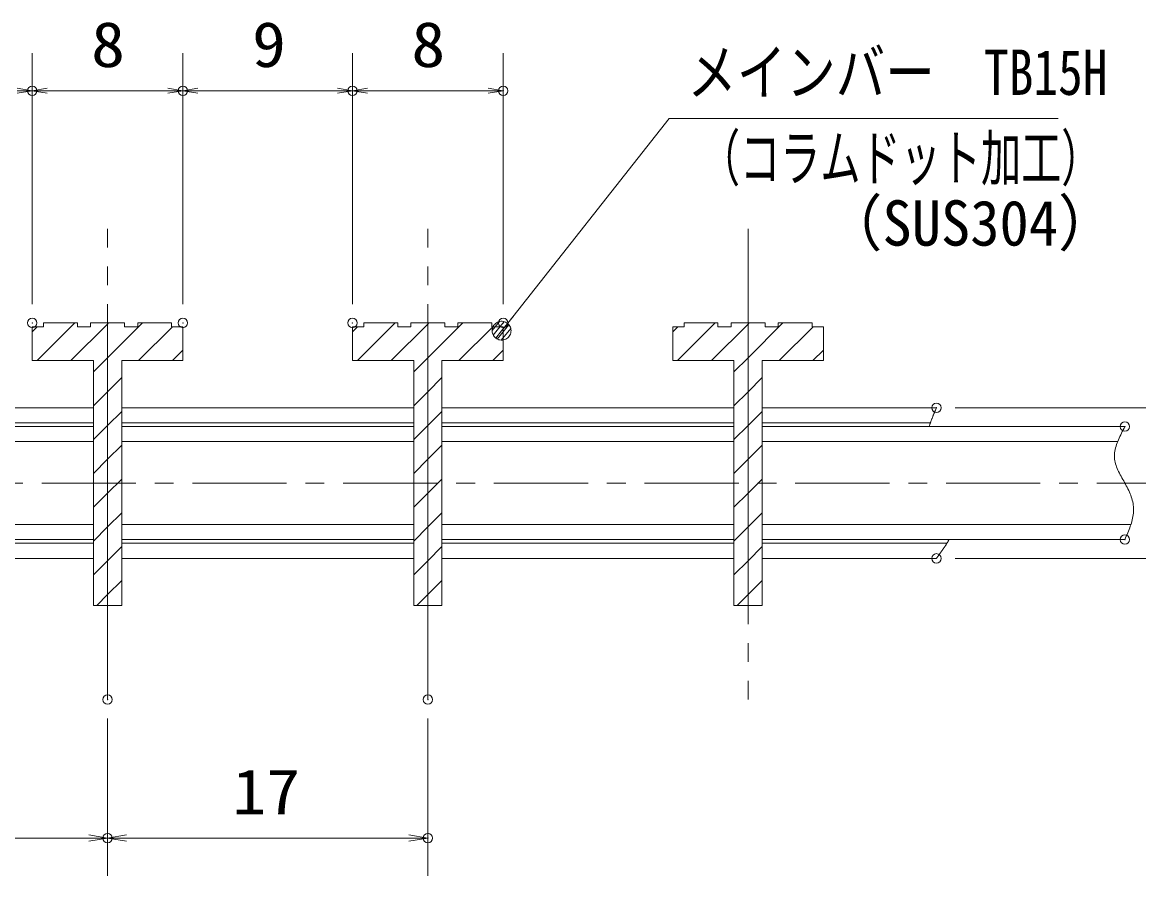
# Model space of a CAD drawing. Units: millimetres, scale not verified. Extents: x -1050 to 1050, y -742 to 742.
# Drawn here: x -518.1 to -221.8, y -423.1 to -196.5 of the extents above; entities that cross this region are included whole.
import ezdxf
from ezdxf.enums import TextEntityAlignment as Align

# ---------------------------------------------------------------- set-up
doc = ezdxf.new("R2010")
doc.units = ezdxf.units.MM
doc.header["$LTSCALE"] = 5
doc.header["$PDMODE"] = 32
doc.header["$PDSIZE"] = 2.5
doc.linetypes.add('CHAIN1', pattern=[8, 5, -1, 1, -1])
doc.linetypes.add('DOUBLE_CHAIN1', pattern=[8.8, 5, -1, 0.6, -0.6, 0.6, -1])
for name, color, linetype, lineweight in [('0-1_寸法注釈', 2, 'Continuous', 9), ('0-2_ハッチング', 4, 'Continuous', 9), ('0-3_想像線', 134, 'DOUBLE_CHAIN1', 9), ('0-4_0', 2, 'Continuous', 9), ('0-5_DEFPOINTS', 134, 'Continuous', 9), ('0-7_蓋', 5, 'Continuous', 9), ('0-9_中心線', 6, 'CHAIN1', 9)]:
    doc.layers.add(name, color=color, linetype=linetype, lineweight=lineweight)
doc.styles.add('ＭＳ ゴシック', font='')
doc.styles.get('ＭＳ ゴシック').set_extended_font_data('MS Gothic')

# ---------------------------------------------------------------- blocks, each defined once
blk = doc.blocks.new('_OPEN')
at = {"layer": '0-4_0'}
blk.add_line((0, 0), (-5, 0), dxfattribs=at)
blk.add_lwpolyline([(-5, 0.833), (0, 0), (-5, -0.833)], dxfattribs=at)
blk = doc.blocks.new('_Dot')
at = {"layer": '0-4_0'}
for p, q in [((-2.5, 0), (-5, 0)), ((2.445, 0.5), (-2.445, 0.5)), ((1.997, 1.5), (-1.997, 1.5)), ((2.289, -0.995), (-2.289, -0.995)), ((1.499, -1.995), (-1.499, -1.995))]:
    blk.add_line(p, q, dxfattribs=at)
for points in [[(2.5, 0), (2.48, 0.313), (2.421, 0.622), (2.324, 0.92), (2.191, 1.204), (2.023, 1.469), (1.822, 1.711), (1.594, 1.926), (1.34, 2.111), (1.064, 2.262), (0.773, 2.378), (0.468, 2.456), (0.157, 2.495), (-0.157, 2.495), (-0.468, 2.456), (-0.773, 2.378), (-1.064, 2.262), (-1.34, 2.111), (-1.594, 1.926), (-1.822, 1.711), (-2.023, 1.469), (-2.191, 1.204), (-2.324, 0.92), (-2.421, 0.622), (-2.48, 0.313), (-2.5, 0), (0, 0)], [(-2.5, 0), (-2.48, -0.313), (-2.421, -0.622), (-2.324, -0.92), (-2.191, -1.204), (-2.023, -1.469), (-1.822, -1.711), (-1.594, -1.926), (-1.34, -2.111), (-1.064, -2.262), (-0.773, -2.378), (-0.468, -2.456), (-0.157, -2.495), (0.157, -2.495), (0.468, -2.456), (0.773, -2.378), (1.064, -2.262), (1.34, -2.111), (1.594, -1.926), (1.822, -1.711), (2.023, -1.469), (2.191, -1.204), (2.324, -0.92), (2.421, -0.622), (2.48, -0.313), (2.5, 0), (0, 0)]]:
    blk.add_lwpolyline(points, close=True, dxfattribs=at)

msp = doc.modelspace()

# ---------------------------------------------------------------- linework, layer by layer
at = {"layer": '0-1_寸法注釈'}
for p, q in [((-515.45, -271.308), (-515.45, -204.636)), ((-475.45, -271.308), (-475.45, -204.636)), ((-430.45, -271.308), (-430.45, -204.636)), ((-390.45, -271.308), (-390.45, -204.636)), ((-511.45, -214.636), (-479.45, -214.636)), ((-471.45, -214.636), (-434.45, -214.636)), ((-426.45, -214.636), (-394.45, -214.636)), ((-270.45, -298.808), (-127.687, -298.808)), ((-270.45, -338.808), (-127.687, -338.808)), ((-495.45, -381.308), (-495.45, -423.069)), ((-495.45, -381.308), (-495.45, -423.069)), ((-410.45, -381.308), (-410.45, -423.069)), ((-575.45, -413.069), (-500.45, -413.069)), ((-490.45, -413.069), (-415.45, -413.069))]:
    msp.add_line(p, q, dxfattribs=at)
msp.add_lwpolyline([(-243.148, -222.031), (-346.355, -222.031), (-390.234, -277.584)], dxfattribs=at)
at = {"layer": '0-2_ハッチング'}
for p, q in [((-515.45, -278.627), (-514.131, -277.308)), ((-514.151, -286.308), (-504.151, -276.308)), ((-487.21, -286.308), (-478.21, -277.308)), ((-430.45, -278.627), (-429.131, -277.308)), ((-429.151, -286.308), (-419.151, -276.308)), ((-402.21, -286.308), (-393.21, -277.308)), ((-345.45, -278.627), (-344.131, -277.308)), ((-344.151, -286.308), (-334.151, -276.308)), ((-317.21, -286.308), (-308.21, -277.308)), ((-478.23, -286.308), (-475.45, -283.528)), ((-393.23, -286.308), (-390.45, -283.528)), ((-308.23, -286.308), (-305.45, -283.528)), ((-495.45, -312.508), (-491.7, -308.758)), ((-410.45, -312.508), (-406.7, -308.758)), ((-325.45, -312.508), (-321.7, -308.758)), ((-499.2, -316.258), (-495.45, -312.508)), ((-414.2, -316.258), (-410.45, -312.508)), ((-329.2, -316.258), (-325.45, -312.508)), ((-495.45, -321.489), (-491.7, -317.739)), ((-410.45, -321.489), (-406.7, -317.739)), ((-325.45, -321.489), (-321.7, -317.739)), ((-499.2, -325.239), (-495.45, -321.489)), ((-414.2, -325.239), (-410.45, -321.489)), ((-329.2, -325.239), (-325.45, -321.489)), ((-495.45, -330.469), (-491.7, -326.719)), ((-410.45, -330.469), (-406.7, -326.719)), ((-325.45, -330.469), (-321.7, -326.719)), ((-499.2, -334.219), (-495.45, -330.469)), ((-414.2, -334.219), (-410.45, -330.469)), ((-329.2, -334.219), (-325.45, -330.469)), ((-495.45, -339.449), (-491.7, -335.699)), ((-410.45, -339.449), (-406.7, -335.699)), ((-325.45, -339.449), (-321.7, -335.699)), ((-499.2, -343.199), (-495.45, -339.449)), ((-414.2, -343.199), (-410.45, -339.449)), ((-329.2, -343.199), (-325.45, -339.449))]:
    msp.add_line(p, q, dxfattribs=at)
for points in [[(-495.45, -276.308), (-499.95, -276.308), (-499.95, -277.308), (-503.45, -277.308), (-503.45, -276.308), (-512.45, -276.308), (-512.45, -277.308), (-515.45, -277.308), (-515.45, -286.308), (-499.2, -286.308), (-499.2, -351.308), (-495.45, -351.308)], [(-475.45, -277.308), (-478.45, -277.308), (-478.45, -276.308), (-487.45, -276.308), (-487.45, -277.308), (-490.95, -277.308), (-490.95, -276.308), (-495.45, -276.308), (-495.45, -351.308), (-491.7, -351.308), (-491.7, -286.308), (-475.45, -286.308)], [(-410.45, -276.308), (-414.95, -276.308), (-414.95, -277.308), (-418.45, -277.308), (-418.45, -276.308), (-427.45, -276.308), (-427.45, -277.308), (-430.45, -277.308), (-430.45, -286.308), (-414.2, -286.308), (-414.2, -351.308), (-410.45, -351.308)], [(-390.45, -277.308), (-393.45, -277.308), (-393.45, -276.308), (-402.45, -276.308), (-402.45, -277.308), (-405.95, -277.308), (-405.95, -276.308), (-410.45, -276.308), (-410.45, -351.308), (-406.7, -351.308), (-406.7, -286.308), (-390.45, -286.308)], [(-325.45, -276.308), (-329.95, -276.308), (-329.95, -277.308), (-333.45, -277.308), (-333.45, -276.308), (-342.45, -276.308), (-342.45, -277.308), (-345.45, -277.308), (-345.45, -286.308), (-329.2, -286.308), (-329.2, -351.308), (-325.45, -351.308)], [(-305.45, -277.308), (-308.45, -277.308), (-308.45, -276.308), (-317.45, -276.308), (-317.45, -277.308), (-320.95, -277.308), (-320.95, -276.308), (-325.45, -276.308), (-325.45, -351.308), (-321.7, -351.308), (-321.7, -286.308), (-305.45, -286.308)]]:
    msp.add_lwpolyline(points, close=True, dxfattribs=at)
for points in [[(-505.171, -286.308), (-495.45, -276.587), (-495.171, -276.308)], [(-499.2, -289.318), (-495.45, -285.568), (-486.191, -276.308)], [(-420.171, -286.308), (-410.45, -276.587), (-410.171, -276.308)], [(-414.2, -289.318), (-410.45, -285.568), (-401.191, -276.308)], [(-335.171, -286.308), (-325.45, -276.587), (-325.171, -276.308)], [(-329.2, -289.318), (-325.45, -285.568), (-316.191, -276.308)], [(-499.2, -298.298), (-495.45, -294.548), (-491.7, -290.798)], [(-414.2, -298.298), (-410.45, -294.548), (-406.7, -290.798)], [(-329.2, -298.298), (-325.45, -294.548), (-321.7, -290.798)], [(-499.2, -307.278), (-495.45, -303.528), (-491.7, -299.778)], [(-414.2, -307.278), (-410.45, -303.528), (-406.7, -299.778)], [(-329.2, -307.278), (-325.45, -303.528), (-321.7, -299.778)], [(-498.329, -351.308), (-495.45, -348.43), (-491.7, -344.68)], [(-413.329, -351.308), (-410.45, -348.43), (-406.7, -344.68)], [(-328.329, -351.308), (-325.45, -348.43), (-321.7, -344.68)]]:
    msp.add_lwpolyline(points, dxfattribs=at)
at = {"layer": '0-3_想像線'}
msp.add_line((-277.352, -303.683), (-277.392, -303.808), dxfattribs=at)
for points in [[(-275.45, -298.808), (-275.503, -298.933), (-275.556, -299.058), (-275.609, -299.182), (-275.662, -299.307), (-275.715, -299.432), (-275.768, -299.556), (-275.821, -299.681), (-275.874, -299.806), (-275.926, -299.931), (-275.978, -300.055), (-276.031, -300.18), (-276.083, -300.305), (-276.134, -300.43), (-276.186, -300.554), (-276.237, -300.679), (-276.288, -300.804), (-276.339, -300.929), (-276.39, -301.054), (-276.44, -301.179), (-276.49, -301.304), (-276.539, -301.429), (-276.588, -301.553), (-276.637, -301.678), (-276.686, -301.803), (-276.734, -301.928), (-276.781, -302.054), (-276.828, -302.179), (-276.875, -302.304), (-276.921, -302.429), (-276.967, -302.554), (-277.012, -302.679), (-277.056, -302.805), (-277.1, -302.93), (-277.144, -303.055), (-277.187, -303.181), (-277.229, -303.306), (-277.271, -303.432), (-277.312, -303.557), (-277.352, -303.683)], [(-225.45, -303.808), (-225.678, -304.246), (-225.905, -304.684), (-226.13, -305.122), (-226.35, -305.559), (-226.564, -305.996), (-226.772, -306.433), (-226.972, -306.869), (-227.162, -307.305), (-227.34, -307.74), (-227.507, -308.174), (-227.66, -308.607), (-227.798, -309.039), (-227.919, -309.47), (-228.022, -309.9), (-228.106, -310.329), (-228.17, -310.757), (-228.212, -311.183), (-228.23, -311.608), (-228.223, -312.031), (-228.191, -312.452), (-228.131, -312.872), (-228.045, -313.29), (-227.936, -313.707), (-227.804, -314.123), (-227.653, -314.538), (-227.484, -314.952), (-227.3, -315.365), (-227.102, -315.778), (-226.893, -316.191), (-226.675, -316.604), (-226.45, -317.018), (-226.22, -317.432), (-225.987, -317.847), (-225.753, -318.262), (-225.521, -318.679), (-225.292, -319.098), (-225.069, -319.517), (-224.851, -319.938), (-224.641, -320.361)], [(-224.641, -320.361), (-224.439, -320.784), (-224.248, -321.209), (-224.067, -321.635), (-223.898, -322.062), (-223.743, -322.49), (-223.602, -322.918), (-223.477, -323.348), (-223.369, -323.779), (-223.279, -324.21), (-223.209, -324.642), (-223.159, -325.074), (-223.131, -325.508), (-223.124, -325.941), (-223.139, -326.376), (-223.173, -326.81), (-223.225, -327.246), (-223.295, -327.681), (-223.382, -328.117), (-223.483, -328.554), (-223.598, -328.99), (-223.726, -329.427), (-223.865, -329.865), (-224.015, -330.302), (-224.174, -330.74), (-224.341, -331.178), (-224.516, -331.616), (-224.696, -332.054), (-224.88, -332.493), (-225.068, -332.931), (-225.258, -333.37), (-225.45, -333.808)], [(-272.1, -333.808), (-272.169, -333.933), (-272.239, -334.058), (-272.311, -334.182), (-272.383, -334.307), (-272.456, -334.432), (-272.531, -334.556), (-272.606, -334.681), (-272.682, -334.806), (-272.759, -334.931), (-272.838, -335.056), (-272.916, -335.18), (-272.996, -335.305), (-273.077, -335.43), (-273.158, -335.555), (-273.24, -335.68), (-273.323, -335.805), (-273.406, -335.93), (-273.491, -336.055), (-273.575, -336.18), (-273.661, -336.305), (-273.747, -336.43), (-273.833, -336.555), (-273.92, -336.68), (-274.008, -336.806), (-274.096, -336.931), (-274.184, -337.056), (-274.273, -337.181), (-274.362, -337.306), (-274.451, -337.431), (-274.541, -337.556), (-274.631, -337.682), (-274.721, -337.807), (-274.812, -337.932), (-274.903, -338.057), (-274.994, -338.182), (-275.085, -338.308), (-275.176, -338.433), (-275.267, -338.558), (-275.359, -338.683)], [(-275.359, -338.683), (-275.45, -338.808), (-275.45, -338.808)]]:
    msp.add_lwpolyline(points, dxfattribs=at)
at = {"layer": '0-5_DEFPOINTS'}
for p in [(-515.45, -214.636), (-475.45, -214.636), (-430.45, -214.636), (-390.45, -214.636), (-515.45, -276.308), (-475.45, -276.308), (-430.45, -276.308), (-390.45, -276.308), (-275.45, -298.808), (-225.45, -303.808), (-225.45, -333.808), (-275.45, -338.808), (-495.45, -376.308), (-410.45, -376.308), (-495.45, -413.069), (-410.45, -413.069)]:
    msp.add_point(p, dxfattribs=at)
at = {"layer": '0-7_蓋'}
for p, q in [((-515.45, -277.308), (-512.45, -277.308)), ((-515.45, -286.308), (-515.45, -277.308)), ((-512.45, -276.308), (-512.45, -277.308)), ((-512.45, -276.308), (-503.45, -276.308)), ((-503.45, -276.308), (-503.45, -277.308)), ((-503.45, -277.308), (-499.95, -277.308)), ((-499.95, -276.308), (-499.95, -277.308)), ((-490.95, -277.308), (-487.45, -277.308)), ((-487.45, -276.308), (-478.45, -276.308)), ((-487.45, -277.308), (-487.45, -276.308)), ((-478.45, -276.308), (-478.45, -277.308)), ((-478.45, -277.308), (-475.45, -277.308)), ((-475.45, -286.308), (-475.45, -277.308)), ((-430.45, -277.308), (-427.45, -277.308)), ((-430.45, -286.308), (-430.45, -277.308)), ((-427.45, -276.308), (-427.45, -277.308)), ((-427.45, -276.308), (-418.45, -276.308)), ((-418.45, -276.308), (-418.45, -277.308)), ((-418.45, -277.308), (-414.95, -277.308)), ((-414.95, -276.308), (-414.95, -277.308)), ((-405.95, -277.308), (-402.45, -277.308)), ((-402.45, -276.308), (-393.45, -276.308)), ((-402.45, -277.308), (-402.45, -276.308)), ((-393.45, -276.308), (-393.45, -277.308)), ((-393.45, -277.308), (-390.45, -277.308)), ((-390.45, -286.308), (-390.45, -277.308)), ((-345.45, -277.308), (-342.45, -277.308)), ((-345.45, -286.308), (-345.45, -277.308)), ((-342.45, -276.308), (-342.45, -277.308)), ((-342.45, -276.308), (-333.45, -276.308)), ((-333.45, -276.308), (-333.45, -277.308)), ((-333.45, -277.308), (-329.95, -277.308)), ((-329.95, -276.308), (-329.95, -277.308)), ((-320.95, -277.308), (-317.45, -277.308)), ((-317.45, -276.308), (-308.45, -276.308)), ((-317.45, -277.308), (-317.45, -276.308)), ((-308.45, -276.308), (-308.45, -277.308)), ((-308.45, -277.308), (-305.45, -277.308)), ((-305.45, -286.308), (-305.45, -277.308)), ((-515.45, -286.308), (-499.2, -286.308)), ((-499.2, -351.308), (-499.2, -286.308)), ((-491.7, -286.308), (-491.7, -351.308)), ((-491.7, -286.308), (-475.45, -286.308)), ((-430.45, -286.308), (-414.2, -286.308)), ((-414.2, -351.308), (-414.2, -286.308)), ((-406.7, -286.308), (-406.7, -351.308)), ((-406.7, -286.308), (-390.45, -286.308)), ((-345.45, -286.308), (-329.2, -286.308)), ((-329.2, -351.308), (-329.2, -286.308)), ((-321.7, -286.308), (-321.7, -351.308)), ((-321.7, -286.308), (-305.45, -286.308)), ((-576.7, -298.808), (-499.2, -298.808)), ((-491.7, -298.808), (-414.2, -298.808)), ((-406.7, -298.808), (-329.2, -298.808)), ((-321.7, -298.808), (-275.45, -298.808)), ((-576.7, -302.808), (-499.2, -302.808)), ((-576.7, -303.808), (-499.2, -303.808)), ((-491.7, -302.808), (-414.2, -302.808)), ((-491.7, -303.808), (-414.2, -303.808)), ((-406.7, -302.808), (-329.2, -302.808)), ((-406.7, -303.808), (-329.2, -303.808)), ((-321.7, -302.808), (-277.058, -302.808)), ((-321.7, -303.808), (-225.45, -303.808)), ((-576.7, -307.808), (-499.2, -307.808)), ((-491.7, -307.808), (-414.2, -307.808)), ((-406.7, -307.808), (-329.2, -307.808)), ((-321.7, -307.808), (-227.368, -307.808)), ((-576.7, -329.808), (-499.2, -329.808)), ((-491.7, -329.808), (-414.2, -329.808)), ((-406.7, -329.808), (-329.2, -329.808)), ((-321.7, -329.808), (-223.847, -329.808)), ((-576.7, -333.808), (-499.2, -333.808)), ((-491.7, -333.808), (-414.2, -333.808)), ((-406.7, -333.808), (-329.2, -333.808)), ((-321.7, -333.808), (-225.45, -333.808)), ((-576.7, -334.808), (-499.2, -334.808)), ((-491.7, -334.808), (-414.2, -334.808)), ((-406.7, -334.808), (-329.2, -334.808)), ((-321.7, -334.808), (-272.684, -334.808)), ((-576.7, -338.808), (-499.2, -338.808)), ((-491.7, -338.808), (-414.2, -338.808)), ((-406.7, -338.808), (-329.2, -338.808)), ((-321.7, -338.808), (-275.45, -338.808)), ((-499.2, -351.308), (-491.7, -351.308)), ((-414.2, -351.308), (-406.7, -351.308)), ((-329.2, -351.308), (-321.7, -351.308))]:
    msp.add_line(p, q, dxfattribs=at)
for points in [[(-499.95, -276.308), (-490.95, -276.308), (-490.95, -277.308)], [(-414.95, -276.308), (-405.95, -276.308), (-405.95, -277.308)], [(-329.95, -276.308), (-320.95, -276.308), (-320.95, -277.308)]]:
    msp.add_lwpolyline(points, dxfattribs=at)
at = {"layer": '0-9_中心線'}
for p, q in [((-495.45, -376.308), (-495.45, -251.308)), ((-410.45, -376.308), (-410.45, -251.308)), ((-325.45, -251.308), (-325.45, -376.308)), ((-792.921, -318.808), (-186.852, -318.808))]:
    msp.add_line(p, q, dxfattribs=at)

# ---------------------------------------------------------------- block references
at = {"layer": '0-1_寸法注釈', "xscale": 0.8, "yscale": 0.8}
for p in [(-515.45, -214.636), (-475.45, -214.636), (-430.45, -214.636), (-390.45, -214.636)]:
    msp.add_blockref('_OPEN', p, dxfattribs=at)
at = {"layer": '0-1_寸法注釈', "xscale": 0.8, "yscale": 0.8, "rotation": 180}
for p in [(-515.45, -214.636), (-475.45, -214.636), (-430.45, -214.636)]:
    msp.add_blockref('_OPEN', p, dxfattribs=at)
at = {"layer": '0-1_寸法注釈'}
for name, p, rotation in [('_Dot', (-390.863, -278.362), 231.06662), ('_OPEN', (-495.45, -413.069), 180)]:
    msp.add_blockref(name, p, dxfattribs=dict(at, rotation=rotation))
for p in [(-495.45, -413.069), (-410.45, -413.069)]:
    msp.add_blockref('_OPEN', p, dxfattribs=at)

# ---------------------------------------------------------------- texts
at = {"layer": '0-1_寸法注釈', "color": 7, "style": 'ＭＳ ゴシック'}
for s, height, width, p in [('8', 12.02, 1.1, (-499.817, -211.949)), ('9', 12.02, 1.1, (-457.098, -211.949)), ('8', 12.02, 1.1, (-414.817, -211.949)), ('メインバー\u3000TB15H', 12.03, 0.8, (-341.578, -219.344)), ('（コラムドット加工）', 12.02, 0.65, (-338.243, -242.1)), ('（SUS304）', 12.02, 0.95, (-305.372, -259.37)), ('17', 12.02, 1.1, (-462.338, -410.382))]:
    msp.add_text(s, height=height, dxfattribs=dict(at, width=width)).set_placement(p, align=Align.BOTTOM_LEFT)

doc.saveas('drawing.dxf')
